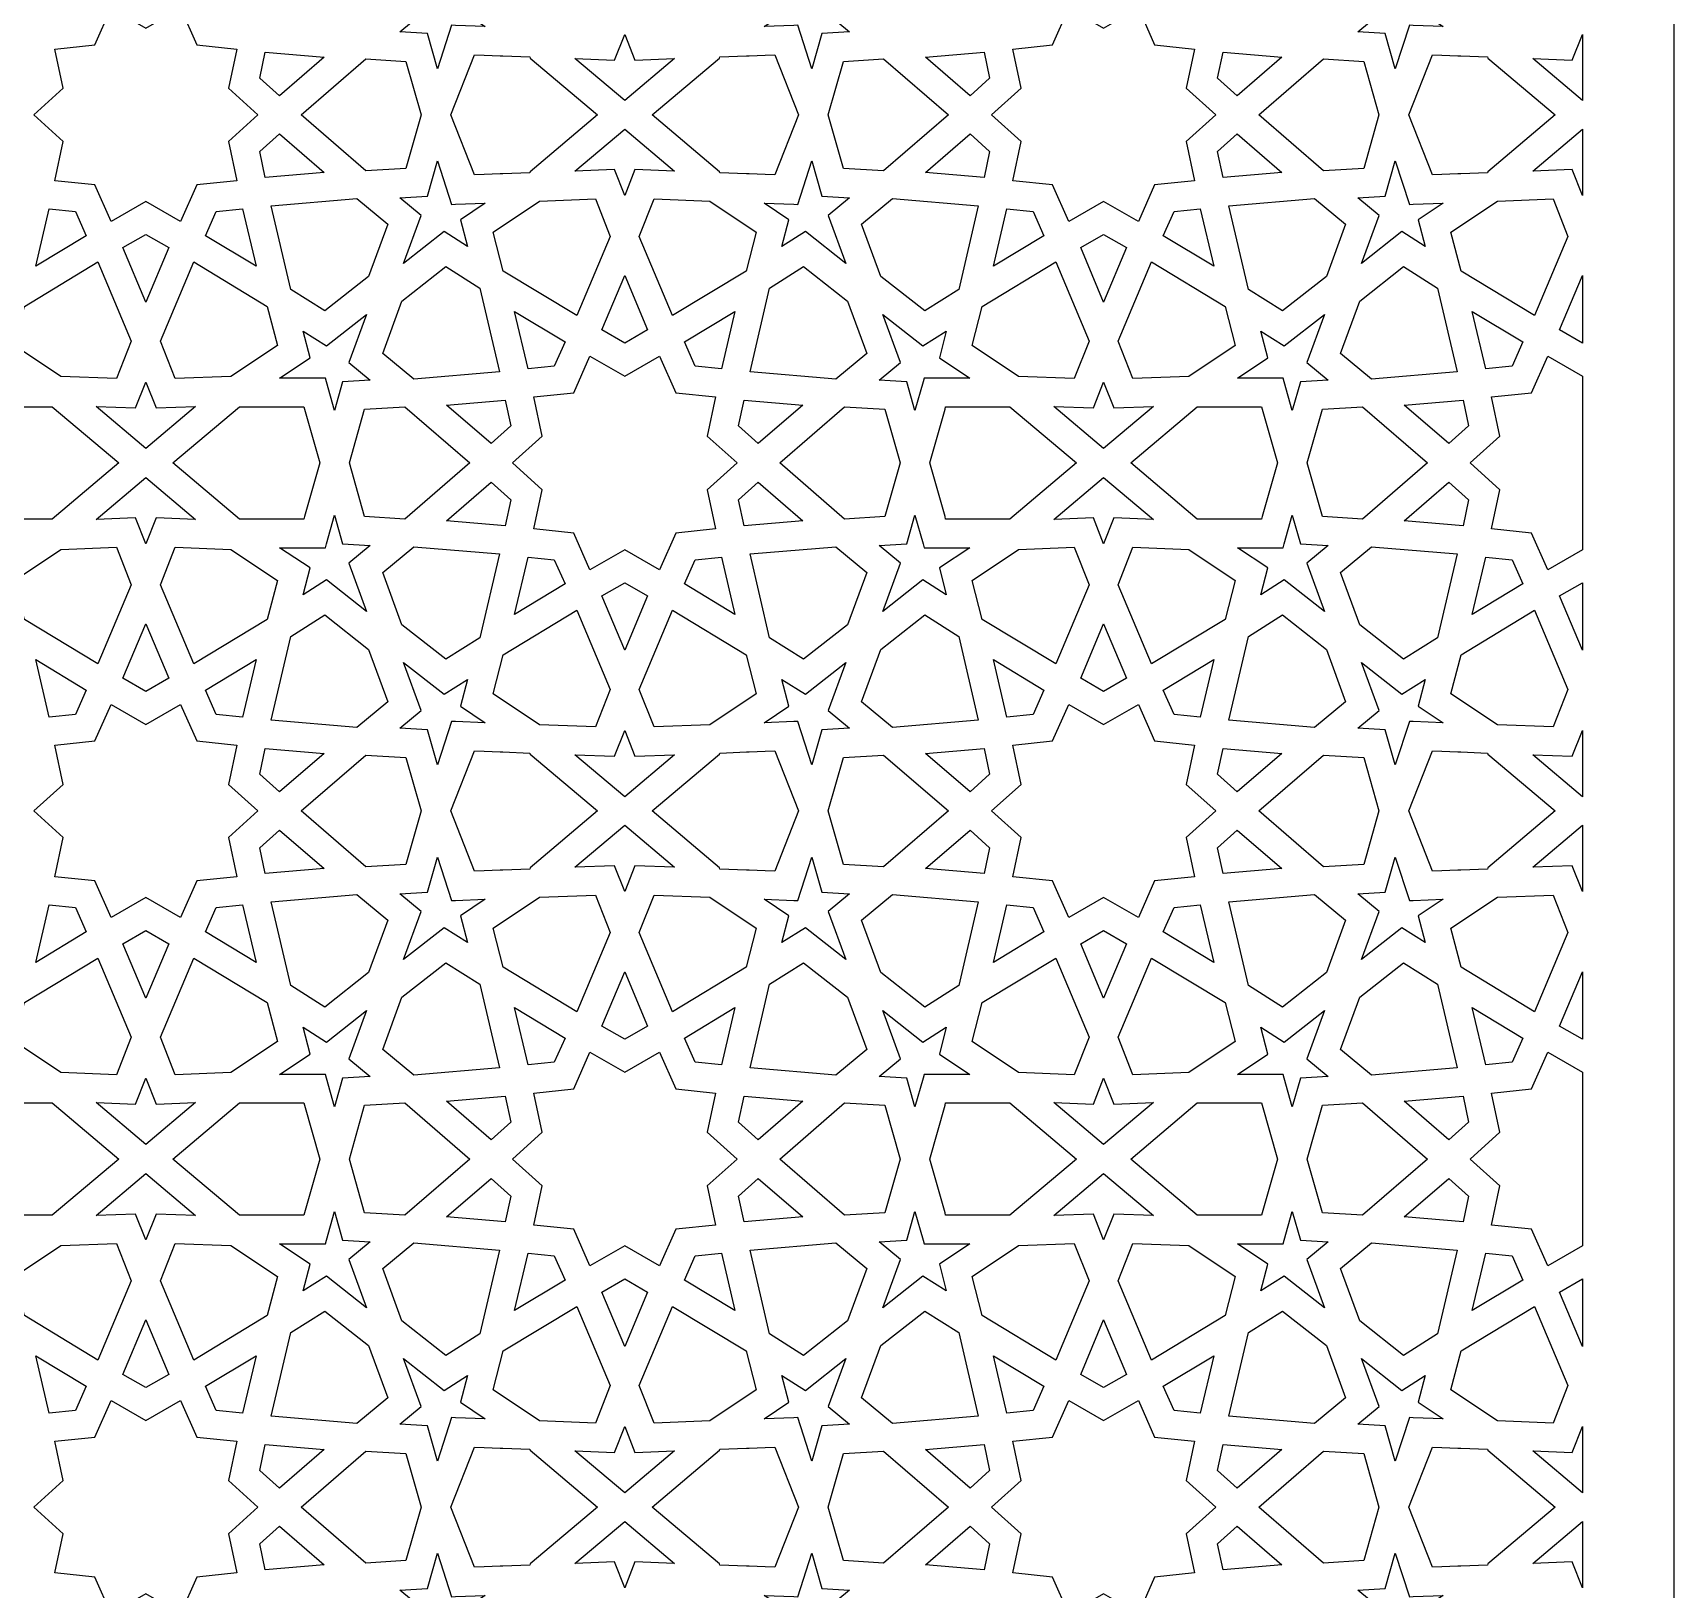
# Model space of a CAD drawing. Extents: x -500 to 500, y -1000 to 1000.
# Drawn here: x -37 to 500, y -27 to 482 of the extents above; entities that cross this region are included whole.
import ezdxf

# ---------------------------------------------------------------- set-up
doc = ezdxf.new("R2010")
doc.units = 0
doc.layers.add('PLAN_1', color=18, linetype='CONTINUOUS')

msp = doc.modelspace()

# ---------------------------------------------------------------- linework, layer by layer
at = {"layer": 'PLAN_1'}
for points in [[(-500, -1000), (500, -1000), (500, 1000), (-500, 1000)], [(97.57, 493.72), (105.21, 498.57), (102.95, 489.81), (111.04, 484.39), (101.31, 484.76), (100.04, 484.82), (95.41, 470.57), (92.16, 482.1), (83.13, 482.66), (90.11, 488.42), (84.34, 504.12)], [(223.23, 488.42), (230.21, 482.66), (221.17, 482.1), (217.93, 470.57), (213.29, 484.82), (212.02, 484.76), (202.29, 484.39), (210.38, 489.81), (208.12, 498.57), (215.76, 493.72), (228.99, 504.12)], [(410.91, 493.72), (418.55, 498.57), (416.29, 489.81), (424.38, 484.39), (414.65, 484.76), (413.37, 484.82), (408.74, 470.57), (405.5, 482.1), (396.46, 482.66), (403.44, 488.42), (397.67, 504.12)], [(-36.67, 455.51), (-27.02, 464.21), (-29.74, 477.04), (-16.7, 478.41), (-11.36, 490.39), (0, 483.84), (11.36, 490.39), (16.7, 478.41), (29.74, 477.04), (27.02, 464.21), (36.67, 455.51), (27.02, 446.81), (29.74, 433.98), (16.7, 432.61), (11.36, 420.63), (0, 427.19), (-11.36, 420.63), (-16.7, 432.61), (-29.74, 433.98), (-27.02, 446.81)], [(276.66, 455.51), (286.32, 464.21), (283.59, 477.04), (296.64, 478.41), (301.97, 490.39), (313.33, 483.84), (324.7, 490.39), (330.03, 478.41), (343.08, 477.04), (340.35, 464.21), (350.01, 455.51), (340.35, 446.81), (343.08, 433.98), (330.03, 432.61), (324.7, 420.63), (313.33, 427.19), (301.97, 420.63), (296.64, 432.61), (283.59, 433.98), (286.32, 446.81)], [(160, 473.44), (172.94, 473.93), (156.67, 460.18), (140.39, 473.93), (153.33, 473.44), (156.66, 481.86), (156.66, 481.86), (156.67, 481.86), (156.67, 481.86), (156.67, 481.86)], [(470, 460.18), (453.73, 473.93), (466.67, 473.44), (469.99, 481.86), (470, 481.86), (470, 481.86)], [(58.31, 474.38), (43.7, 461.76), (37.27, 467.55), (39.07, 476.01)], [(85.11, 473.01), (90.07, 455.51), (85.11, 438.01), (71.95, 437.2), (50.79, 455.51), (71.95, 473.83)], [(110.69, 475.05), (115.9, 474.86), (116.83, 474.86), (125.57, 474.49), (125.71, 474.11), (147.72, 455.51), (125.71, 436.91), (125.57, 436.53), (116.83, 436.17), (115.9, 436.17), (110.69, 435.97), (107.57, 435.85), (99.81, 455.51), (107.57, 475.17)], [(213.52, 455.51), (205.76, 435.85), (202.64, 435.97), (197.43, 436.17), (196.5, 436.17), (187.76, 436.53), (187.63, 436.91), (165.61, 455.51), (165.62, 455.51), (165.61, 455.51), (187.63, 474.11), (187.76, 474.49), (196.5, 474.86), (197.43, 474.86), (202.64, 475.05), (205.76, 475.17)], [(262.55, 455.51), (241.38, 437.2), (228.23, 438.01), (223.27, 455.51), (228.23, 473.01), (241.38, 473.83)], [(276.06, 467.55), (269.63, 461.76), (255.02, 474.38), (274.26, 476.01)], [(371.64, 474.38), (357.04, 461.76), (350.61, 467.55), (352.41, 476.01)], [(398.44, 473.01), (403.4, 455.51), (398.44, 438.01), (385.29, 437.2), (364.12, 455.51), (385.29, 473.83)], [(424.02, 475.05), (429.23, 474.86), (430.17, 474.86), (438.9, 474.49), (439.04, 474.11), (461.05, 455.51), (439.04, 436.91), (438.9, 436.53), (430.17, 436.17), (429.23, 436.17), (424.02, 435.97), (420.9, 435.85), (413.14, 455.51), (420.9, 475.17)], [(58.31, 436.64), (39.07, 435.02), (37.27, 443.48), (43.7, 449.27)], [(172.94, 437.1), (160, 437.59), (156.67, 429.16), (156.67, 429.17), (156.67, 429.16), (156.66, 429.17), (156.66, 429.16), (153.33, 437.59), (140.39, 437.1), (156.67, 450.84)], [(276.06, 443.48), (274.26, 435.02), (255.02, 436.64), (269.63, 449.27)], [(371.64, 436.64), (352.41, 435.02), (350.61, 443.48), (357.04, 449.27)], [(470, 429.16), (470, 429.17), (469.99, 429.16), (466.67, 437.59), (453.73, 437.1), (470, 450.84)], [(100.04, 426.2), (101.31, 426.27), (111.04, 426.64), (102.95, 421.22), (105.21, 412.45), (97.57, 417.31), (84.34, 406.9), (90.11, 422.6), (83.13, 428.37), (92.16, 428.93), (95.41, 440.45)], [(221.17, 428.93), (230.21, 428.37), (223.23, 422.6), (228.99, 406.9), (215.76, 417.31), (208.12, 412.45), (210.38, 421.22), (202.29, 426.64), (212.02, 426.27), (213.29, 426.2), (217.93, 440.45)], [(413.37, 426.2), (414.65, 426.27), (424.38, 426.64), (416.29, 421.22), (418.55, 412.45), (410.91, 417.31), (397.67, 406.9), (403.44, 422.6), (396.46, 428.37), (405.5, 428.93), (408.74, 440.45)], [(-23.04, 423.89), (-19.52, 415.98), (-36.04, 405.99), (-31.64, 424.79)], [(36.04, 405.99), (19.52, 415.98), (23.04, 423.89), (31.64, 424.79)], [(79.18, 419.79), (72.89, 402.64), (58.52, 391.35), (47.4, 398.42), (41.02, 425.79), (69.02, 428.18)], [(151.92, 415.75), (141, 389.85), (116.94, 404.38), (113.65, 417.14), (128.83, 427.31), (147.08, 428)], [(184.51, 427.31), (199.68, 417.14), (196.39, 404.38), (172.34, 389.85), (161.41, 415.75), (166.25, 428)], [(272.32, 425.79), (265.93, 398.42), (254.81, 391.35), (240.45, 402.64), (234.15, 419.79), (244.31, 428.18)], [(290.3, 423.89), (293.81, 415.98), (277.29, 405.99), (281.69, 424.79)], [(349.37, 405.99), (332.85, 415.98), (336.37, 423.89), (344.98, 424.79)], [(392.52, 419.79), (386.22, 402.64), (371.86, 391.35), (360.74, 398.42), (354.35, 425.79), (382.36, 428.18)], [(465.25, 415.75), (454.33, 389.85), (430.27, 404.38), (426.98, 417.14), (442.16, 427.31), (460.41, 428)], [(7.5, 412.08), (0.01, 394.28), (0, 394.29), (-0.01, 394.28), (-7.5, 412.08), (0, 416.4)], [(320.83, 412.08), (313.34, 394.28), (313.33, 394.29), (313.33, 394.28), (305.84, 412.08), (313.33, 416.4)], [(-4.75, 381.48), (-9.59, 369.22), (-27.84, 369.91), (-43.02, 380.08), (-39.73, 392.85), (-15.67, 407.38)], [(39.73, 392.85), (43.02, 380.08), (27.84, 369.91), (9.59, 369.22), (4.75, 381.48), (15.67, 407.38)], [(109.27, 398.8), (115.65, 371.43), (87.65, 369.05), (77.48, 377.44), (83.78, 394.59), (98.15, 405.88)], [(164.16, 385.15), (156.67, 380.82), (156.67, 380.82), (156.66, 380.82), (149.17, 385.15), (156.66, 402.94), (156.67, 402.94), (156.67, 402.94)], [(229.55, 394.59), (235.85, 377.44), (225.69, 369.05), (197.68, 371.43), (204.07, 398.8), (215.19, 405.88)], [(308.59, 381.48), (303.75, 369.22), (285.49, 369.91), (270.32, 380.08), (273.6, 392.85), (297.66, 407.38)], [(353.06, 392.85), (356.35, 380.08), (341.18, 369.91), (322.92, 369.22), (318.08, 381.48), (329, 407.38)], [(422.6, 398.8), (428.99, 371.43), (400.98, 369.05), (390.82, 377.44), (397.12, 394.59), (411.48, 405.88)], [(470, 402.94), (470, 380.82), (470, 380.82), (462.5, 385.15), (470, 402.94)], [(66.44, 374.45), (73.42, 368.69), (64.38, 368.13), (61.73, 358.76), (59.07, 368.13), (58.74, 369.36), (43.76, 369.36), (53.71, 376.01), (51.45, 384.78), (59.09, 379.92), (72.24, 390.25)], [(137.15, 381.24), (133.63, 373.34), (125.03, 372.43), (120.63, 391.23)], [(188.31, 372.43), (179.7, 373.34), (176.19, 381.24), (192.71, 391.23)], [(254.24, 379.92), (261.88, 384.78), (259.62, 376.01), (269.58, 369.36), (254.59, 369.36), (254.26, 368.13), (251.61, 358.76), (248.95, 368.13), (239.92, 368.69), (246.9, 374.45), (241.09, 390.25)], [(379.77, 374.45), (386.75, 368.69), (377.72, 368.13), (375.06, 358.76), (372.4, 368.13), (372.07, 369.36), (357.09, 369.36), (367.05, 376.01), (364.79, 384.78), (372.43, 379.92), (385.58, 390.25)], [(450.48, 381.24), (446.96, 373.34), (438.36, 372.43), (433.96, 391.23)], [(173.36, 364.62), (186.41, 363.24), (183.68, 350.42), (193.43, 341.64), (193.43, 341.64), (193.43, 341.63), (193.43, 341.63), (193.43, 341.63), (183.68, 332.85), (186.41, 320.02), (173.36, 318.65), (168.03, 306.67), (156.67, 313.23), (156.67, 313.23), (156.66, 313.23), (145.3, 306.67), (139.97, 318.65), (126.93, 320.02), (129.65, 332.85), (119.91, 341.63), (119.91, 341.63), (119.91, 341.63), (119.91, 341.64), (119.91, 341.64), (129.65, 350.42), (126.93, 363.24), (139.97, 364.62), (145.3, 376.6), (156.66, 370.04), (156.67, 370.04), (156.67, 370.04), (168.03, 376.6)], [(470, 370.04), (470, 370.04), (470, 313.23), (470, 313.23), (458.64, 306.67), (453.3, 318.65), (440.26, 320.02), (442.99, 332.85), (433.24, 341.63), (433.24, 341.63), (433.24, 341.63), (433.24, 341.64), (433.24, 341.64), (442.99, 350.42), (440.26, 363.24), (453.3, 364.62), (458.64, 376.6)], [(3.34, 359.64), (16.28, 360.13), (0.01, 346.39), (0.01, 346.39), (0.01, 346.39), (0, 346.39), (0, 346.39), (0, 346.39), (-0.01, 346.39), (-0.01, 346.39), (-0.01, 346.39), (-16.28, 360.13), (-3.34, 359.64), (-0.01, 368.06), (-0.01, 368.06), (0, 368.06), (0.01, 368.06), (0.01, 368.06)], [(316.67, 359.64), (329.61, 360.13), (313.34, 346.39), (313.34, 346.39), (313.34, 346.39), (313.34, 346.39), (313.33, 346.39), (313.33, 346.39), (313.33, 346.39), (313.33, 346.39), (313.32, 346.39), (297.06, 360.13), (310, 359.64), (313.33, 368.06), (313.33, 368.06), (313.33, 368.06), (313.34, 368.06), (313.34, 368.06)], [(-8.86, 341.63), (-30.63, 323.24), (-51.67, 323.24), (-51.89, 324.06), (-56.87, 341.63), (-51.89, 359.21), (-51.67, 360.03), (-30.63, 360.03)], [(51.67, 360.03), (51.89, 359.21), (56.87, 341.63), (51.89, 324.06), (51.67, 323.24), (30.63, 323.24), (8.86, 341.63), (30.63, 360.03)], [(105.97, 341.63), (84.72, 323.24), (71.56, 324.06), (66.58, 341.63), (71.56, 359.21), (84.72, 360.03)], [(119.4, 353.75), (112.97, 347.96), (98.36, 360.58), (117.6, 362.21)], [(214.98, 360.58), (200.37, 347.96), (193.94, 353.75), (195.74, 362.21)], [(241.77, 359.21), (246.75, 341.63), (241.77, 324.06), (228.62, 323.24), (207.36, 341.63), (228.62, 360.03)], [(304.47, 341.63), (282.7, 323.24), (261.66, 323.24), (261.45, 324.06), (256.46, 341.63), (261.45, 359.21), (261.66, 360.03), (282.7, 360.03)], [(365, 360.03), (365.22, 359.21), (370.21, 341.63), (365.22, 324.06), (365, 323.24), (343.97, 323.24), (322.19, 341.63), (343.97, 360.03)], [(419.31, 341.63), (398.05, 323.24), (384.9, 324.06), (379.91, 341.63), (384.9, 359.21), (398.05, 360.03)], [(432.73, 353.75), (426.3, 347.96), (411.69, 360.58), (430.93, 362.21)], [(16.28, 323.14), (3.34, 323.63), (0.01, 315.21), (0.01, 315.21), (0, 315.21), (-0.01, 315.21), (-0.01, 315.21), (-3.34, 323.63), (-16.28, 323.14), (-0.01, 336.88), (-0.01, 336.88), (-0.01, 336.88), (0, 336.88), (0, 336.88), (0, 336.88), (0.01, 336.88), (0.01, 336.88), (0.01, 336.88)], [(119.4, 329.52), (117.6, 321.06), (98.36, 322.69), (112.97, 335.31)], [(214.98, 322.69), (195.74, 321.06), (193.94, 329.52), (200.37, 335.31)], [(329.61, 323.14), (316.67, 323.63), (313.34, 315.21), (313.34, 315.21), (313.33, 315.21), (313.33, 315.21), (313.33, 315.21), (310, 323.63), (297.06, 323.14), (313.32, 336.88), (313.33, 336.88), (313.33, 336.88), (313.33, 336.88), (313.33, 336.88), (313.34, 336.88), (313.34, 336.88), (313.34, 336.88), (313.34, 336.88)], [(432.73, 329.52), (430.93, 321.06), (411.69, 322.69), (426.3, 335.31)], [(64.38, 315.14), (73.42, 314.58), (66.44, 308.82), (72.24, 293.02), (59.09, 303.35), (51.45, 298.49), (53.71, 307.26), (43.76, 313.91), (58.74, 313.91), (59.07, 315.14), (61.73, 324.51)], [(254.26, 315.14), (254.59, 313.91), (269.58, 313.91), (259.62, 307.26), (261.88, 298.49), (254.24, 303.35), (241.09, 293.02), (246.9, 308.82), (239.92, 314.58), (248.95, 315.14), (251.61, 324.51)], [(377.72, 315.14), (386.75, 314.58), (379.77, 308.82), (385.58, 293.02), (372.43, 303.35), (364.79, 298.49), (367.05, 307.26), (357.09, 313.91), (372.07, 313.91), (372.4, 315.14), (375.06, 324.51)], [(-4.75, 301.79), (-15.67, 275.89), (-39.73, 290.42), (-43.02, 303.18), (-27.84, 313.35), (-9.59, 314.05)], [(27.84, 313.35), (43.02, 303.18), (39.73, 290.42), (15.67, 275.89), (4.75, 301.79), (9.59, 314.05)], [(115.65, 311.84), (109.27, 284.46), (98.15, 277.39), (83.78, 288.68), (77.48, 305.83), (87.65, 314.22)], [(235.85, 305.83), (229.55, 288.68), (215.19, 277.39), (204.07, 284.46), (197.68, 311.84), (225.69, 314.22)], [(308.59, 301.79), (297.66, 275.89), (273.6, 290.42), (270.32, 303.18), (285.49, 313.35), (303.75, 314.05)], [(341.18, 313.35), (356.35, 303.18), (353.06, 290.42), (329, 275.89), (318.08, 301.79), (322.92, 314.05)], [(428.99, 311.84), (422.6, 284.46), (411.48, 277.39), (397.12, 288.68), (390.82, 305.83), (400.98, 314.22)], [(133.63, 309.93), (137.15, 302.03), (120.63, 292.03), (125.03, 310.83)], [(192.71, 292.03), (176.19, 302.03), (179.7, 309.93), (188.31, 310.83)], [(446.96, 309.93), (450.48, 302.03), (433.96, 292.03), (438.36, 310.83)], [(164.16, 298.12), (156.67, 280.33), (156.67, 280.33), (156.66, 280.33), (149.17, 298.12), (156.66, 302.45), (156.67, 302.45), (156.67, 302.45)], [(470, 302.45), (470, 280.33), (470, 280.33), (462.5, 298.12), (470, 302.45)], [(72.89, 280.63), (79.18, 263.48), (69.02, 255.09), (41.02, 257.48), (47.4, 284.85), (58.52, 291.92)], [(151.92, 267.52), (147.08, 255.26), (128.83, 255.96), (113.65, 266.13), (116.94, 278.89), (141, 293.42)], [(196.39, 278.89), (199.68, 266.13), (184.51, 255.96), (166.25, 255.26), (161.41, 267.52), (172.34, 293.42)], [(265.93, 284.85), (272.32, 257.48), (244.31, 255.09), (234.15, 263.48), (240.45, 280.63), (254.81, 291.92)], [(386.22, 280.63), (392.52, 263.48), (382.36, 255.09), (354.35, 257.48), (360.74, 284.85), (371.86, 291.92)], [(465.25, 267.52), (460.41, 255.26), (442.16, 255.96), (426.98, 266.13), (430.27, 278.89), (454.33, 293.42)], [(7.5, 271.19), (0, 266.86), (-7.5, 271.19), (-0.01, 288.98), (0, 288.98), (0.01, 288.98)], [(320.83, 271.19), (313.33, 266.86), (305.84, 271.19), (313.33, 288.98), (313.33, 288.98), (313.34, 288.98)], [(-19.52, 267.28), (-23.04, 259.38), (-31.64, 258.48), (-36.04, 277.28)], [(31.64, 258.48), (23.04, 259.38), (19.52, 267.28), (36.04, 277.28)], [(97.57, 265.96), (105.21, 270.82), (102.95, 262.05), (111.04, 256.63), (101.31, 257), (100.04, 257.07), (95.41, 242.82), (92.16, 254.34), (83.13, 254.9), (90.11, 260.67), (84.34, 276.36)], [(223.23, 260.67), (230.21, 254.9), (221.17, 254.34), (217.93, 242.82), (213.29, 257.07), (212.02, 257), (202.29, 256.63), (210.38, 262.05), (208.12, 270.82), (215.76, 265.96), (228.99, 276.36)], [(293.81, 267.28), (290.3, 259.38), (281.69, 258.48), (277.29, 277.28)], [(344.98, 258.48), (336.37, 259.38), (332.85, 267.28), (349.37, 277.28)], [(410.91, 265.96), (418.55, 270.82), (416.29, 262.05), (424.38, 256.63), (414.65, 257), (413.37, 257.07), (408.74, 242.82), (405.5, 254.34), (396.46, 254.9), (403.44, 260.67), (397.67, 276.36)], [(-36.67, 227.76), (-27.02, 236.46), (-29.74, 249.29), (-16.7, 250.66), (-11.36, 262.64), (0, 256.08), (11.36, 262.64), (16.7, 250.66), (29.74, 249.29), (27.02, 236.46), (36.67, 227.76), (27.02, 219.06), (29.74, 206.23), (16.7, 204.86), (11.36, 192.87), (0, 199.43), (-11.36, 192.87), (-16.7, 204.86), (-29.74, 206.23), (-27.02, 219.06)], [(276.66, 227.76), (286.32, 236.46), (283.59, 249.29), (296.64, 250.66), (301.97, 262.64), (313.33, 256.08), (324.7, 262.64), (330.03, 250.66), (343.08, 249.29), (340.35, 236.46), (350.01, 227.76), (340.35, 219.06), (343.08, 206.23), (330.03, 204.86), (324.7, 192.87), (313.33, 199.43), (301.97, 192.87), (296.64, 204.86), (283.59, 206.23), (286.32, 219.06)], [(160, 245.68), (172.94, 246.17), (156.67, 232.43), (140.39, 246.17), (153.33, 245.68), (156.66, 254.1), (156.66, 254.1), (156.67, 254.1), (156.67, 254.1), (156.67, 254.1)], [(470, 232.43), (453.73, 246.17), (466.67, 245.68), (469.99, 254.1), (470, 254.1), (470, 254.1)], [(58.31, 246.62), (43.7, 234), (37.27, 239.79), (39.07, 248.25)], [(110.69, 247.3), (115.9, 247.1), (116.83, 247.1), (125.57, 246.73), (125.71, 246.36), (147.72, 227.76), (125.71, 209.16), (125.57, 208.78), (116.83, 208.41), (115.9, 208.41), (110.69, 208.21), (107.57, 208.1), (99.81, 227.76), (107.57, 247.42)], [(213.52, 227.76), (205.76, 208.1), (202.64, 208.21), (197.43, 208.41), (196.5, 208.41), (187.76, 208.78), (187.63, 209.16), (165.61, 227.76), (165.62, 227.76), (165.61, 227.76), (187.63, 246.36), (187.76, 246.73), (196.5, 247.1), (197.43, 247.1), (202.64, 247.3), (205.76, 247.42)], [(276.06, 239.79), (269.63, 234), (255.02, 246.62), (274.26, 248.25)], [(371.64, 246.62), (357.04, 234), (350.61, 239.79), (352.41, 248.25)], [(424.02, 247.3), (429.23, 247.1), (430.17, 247.1), (438.9, 246.73), (439.04, 246.36), (461.05, 227.76), (439.04, 209.16), (438.9, 208.78), (430.17, 208.41), (429.23, 208.41), (424.02, 208.21), (420.9, 208.1), (413.14, 227.76), (420.9, 247.42)], [(85.11, 245.26), (90.07, 227.76), (85.11, 210.26), (71.95, 209.44), (50.79, 227.76), (71.95, 246.07)], [(262.55, 227.76), (241.38, 209.44), (228.23, 210.26), (223.27, 227.76), (228.23, 245.26), (241.38, 246.07)], [(398.44, 245.26), (403.4, 227.76), (398.44, 210.26), (385.29, 209.44), (364.12, 227.76), (385.29, 246.07)], [(58.31, 208.89), (39.07, 207.26), (37.27, 215.72), (43.7, 221.51)], [(172.94, 209.34), (160, 209.83), (156.67, 201.41), (156.67, 201.41), (156.67, 201.41), (156.66, 201.41), (156.66, 201.41), (153.33, 209.83), (140.39, 209.34), (156.67, 223.09)], [(276.06, 215.72), (274.26, 207.26), (255.02, 208.89), (269.63, 221.51)], [(371.64, 208.89), (352.41, 207.26), (350.61, 215.72), (357.04, 221.51)], [(470, 201.41), (470, 201.41), (469.99, 201.41), (466.67, 209.83), (453.73, 209.34), (470, 223.09)], [(100.04, 198.45), (101.31, 198.51), (111.04, 198.88), (102.95, 193.46), (105.21, 184.69), (97.57, 189.55), (84.34, 179.15), (90.11, 194.85), (83.13, 200.61), (92.16, 201.17), (95.41, 212.7)], [(221.17, 201.17), (230.21, 200.61), (223.23, 194.85), (228.99, 179.15), (215.76, 189.55), (208.12, 184.69), (210.38, 193.46), (202.29, 198.88), (212.02, 198.51), (213.29, 198.45), (217.93, 212.7)], [(413.37, 198.45), (414.65, 198.51), (424.38, 198.88), (416.29, 193.46), (418.55, 184.69), (410.91, 189.55), (397.67, 179.15), (403.44, 194.85), (396.46, 200.61), (405.5, 201.17), (408.74, 212.7)], [(79.18, 192.03), (72.89, 174.88), (58.52, 163.59), (47.4, 170.66), (41.02, 198.04), (69.02, 200.42)], [(151.92, 187.99), (141, 162.09), (116.94, 176.62), (113.65, 189.39), (128.83, 199.56), (147.08, 200.25)], [(184.51, 199.56), (199.68, 189.39), (196.39, 176.62), (172.34, 162.09), (161.41, 187.99), (166.25, 200.25)], [(272.32, 198.04), (265.93, 170.66), (254.81, 163.59), (240.45, 174.88), (234.15, 192.03), (244.31, 200.42)], [(392.52, 192.03), (386.22, 174.88), (371.86, 163.59), (360.74, 170.66), (354.35, 198.04), (382.36, 200.42)], [(465.25, 187.99), (454.33, 162.09), (430.27, 176.62), (426.98, 189.39), (442.16, 199.56), (460.41, 200.25)], [(-23.04, 196.13), (-19.52, 188.23), (-36.04, 178.24), (-31.64, 197.03)], [(36.04, 178.24), (19.52, 188.23), (23.04, 196.13), (31.64, 197.03)], [(290.3, 196.13), (293.81, 188.23), (277.29, 178.24), (281.69, 197.03)], [(349.37, 178.24), (332.85, 188.23), (336.37, 196.13), (344.98, 197.03)], [(7.5, 184.32), (0.01, 166.53), (0, 166.53), (-0.01, 166.53), (-7.5, 184.32), (0, 188.65)], [(320.83, 184.32), (313.34, 166.53), (313.33, 166.53), (313.33, 166.53), (305.84, 184.32), (313.33, 188.65)], [(-4.75, 153.72), (-9.59, 141.47), (-27.84, 142.16), (-43.02, 152.33), (-39.73, 165.09), (-15.67, 179.62)], [(39.73, 165.09), (43.02, 152.33), (27.84, 142.16), (9.59, 141.47), (4.75, 153.72), (15.67, 179.62)], [(109.27, 171.05), (115.65, 143.68), (87.65, 141.29), (77.48, 149.68), (83.78, 166.83), (98.15, 178.12)], [(229.55, 166.83), (235.85, 149.68), (225.69, 141.29), (197.68, 143.68), (204.07, 171.05), (215.19, 178.12)], [(308.59, 153.72), (303.75, 141.47), (285.49, 142.16), (270.32, 152.33), (273.6, 165.09), (297.66, 179.62)], [(353.06, 165.09), (356.35, 152.33), (341.18, 142.16), (322.92, 141.47), (318.08, 153.72), (329, 179.62)], [(422.6, 171.05), (428.99, 143.68), (400.98, 141.29), (390.82, 149.68), (397.12, 166.83), (411.48, 178.12)], [(164.16, 157.39), (156.67, 153.07), (156.67, 153.07), (156.66, 153.07), (149.17, 157.39), (156.66, 175.19), (156.67, 175.18), (156.67, 175.19)], [(470, 175.18), (470, 153.07), (470, 153.07), (462.5, 157.39), (470, 175.19)], [(66.44, 146.69), (73.42, 140.93), (64.38, 140.37), (61.73, 131), (59.07, 140.37), (58.74, 141.6), (43.76, 141.6), (53.71, 148.25), (51.45, 157.02), (59.09, 152.16), (72.24, 162.5)], [(137.15, 153.48), (133.63, 145.58), (125.03, 144.68), (120.63, 163.48)], [(188.31, 144.68), (179.7, 145.58), (176.19, 153.48), (192.71, 163.48)], [(254.24, 152.16), (261.88, 157.02), (259.62, 148.25), (269.58, 141.6), (254.59, 141.6), (254.26, 140.37), (251.61, 131), (248.95, 140.37), (239.92, 140.93), (246.9, 146.69), (241.09, 162.5)], [(379.77, 146.69), (386.75, 140.93), (377.72, 140.37), (375.06, 131), (372.4, 140.37), (372.07, 141.6), (357.09, 141.6), (367.05, 148.25), (364.79, 157.02), (372.43, 152.16), (385.58, 162.5)], [(450.48, 153.48), (446.96, 145.58), (438.36, 144.68), (433.96, 163.48)], [(173.36, 136.86), (186.41, 135.49), (183.68, 122.66), (193.43, 113.88), (193.43, 113.88), (193.43, 113.88), (193.43, 113.88), (193.43, 113.87), (183.68, 105.1), (186.41, 92.27), (173.36, 90.9), (168.03, 78.92), (156.67, 85.47), (156.67, 85.47), (156.66, 85.47), (145.3, 78.92), (139.97, 90.9), (126.93, 92.27), (129.65, 105.1), (119.91, 113.87), (119.91, 113.88), (119.91, 113.88), (119.91, 113.88), (119.91, 113.88), (129.65, 122.66), (126.93, 135.49), (139.97, 136.86), (145.3, 148.84), (156.66, 142.28), (156.67, 142.28), (156.67, 142.28), (168.03, 148.84)], [(470, 142.28), (470, 142.28), (470, 85.47), (470, 85.47), (458.64, 78.92), (453.3, 90.9), (440.26, 92.27), (442.99, 105.1), (433.24, 113.87), (433.24, 113.88), (433.24, 113.88), (433.24, 113.88), (433.24, 113.88), (442.99, 122.66), (440.26, 135.49), (453.3, 136.86), (458.64, 148.84)], [(3.34, 131.88), (16.28, 132.37), (0.01, 118.63), (0.01, 118.63), (0.01, 118.63), (0, 118.63), (0, 118.63), (0, 118.63), (-0.01, 118.63), (-0.01, 118.63), (-0.01, 118.63), (-16.28, 132.37), (-3.34, 131.88), (-0.01, 140.3), (-0.01, 140.3), (0, 140.3), (0.01, 140.3), (0.01, 140.3)], [(316.67, 131.88), (329.61, 132.37), (313.34, 118.63), (313.34, 118.63), (313.34, 118.63), (313.34, 118.63), (313.33, 118.63), (313.33, 118.63), (313.33, 118.63), (313.33, 118.63), (313.32, 118.63), (297.06, 132.37), (310, 131.88), (313.33, 140.3), (313.33, 140.3), (313.33, 140.3), (313.34, 140.3), (313.34, 140.3)], [(119.4, 125.99), (112.97, 120.2), (98.36, 132.83), (117.6, 134.45)], [(214.98, 132.83), (200.37, 120.2), (193.94, 125.99), (195.74, 134.45)], [(432.73, 125.99), (426.3, 120.2), (411.69, 132.83), (430.93, 134.45)], [(-8.86, 113.88), (-30.63, 95.48), (-51.67, 95.48), (-51.89, 96.3), (-56.87, 113.88), (-51.89, 131.46), (-51.67, 132.27), (-30.63, 132.27)], [(51.67, 132.27), (51.89, 131.46), (56.87, 113.88), (51.89, 96.3), (51.67, 95.48), (30.63, 95.48), (8.86, 113.88), (30.63, 132.27)], [(105.97, 113.88), (84.72, 95.48), (71.56, 96.3), (66.58, 113.88), (71.56, 131.46), (84.72, 132.27)], [(241.77, 131.46), (246.75, 113.88), (241.77, 96.3), (228.62, 95.48), (207.36, 113.88), (228.62, 132.27)], [(304.47, 113.88), (282.7, 95.48), (261.66, 95.48), (261.45, 96.3), (256.46, 113.88), (261.45, 131.46), (261.66, 132.27), (282.7, 132.27)], [(365, 132.27), (365.22, 131.46), (370.21, 113.88), (365.22, 96.3), (365, 95.48), (343.97, 95.48), (322.19, 113.88), (343.97, 132.27)], [(419.31, 113.88), (398.05, 95.48), (384.9, 96.3), (379.91, 113.88), (384.9, 131.46), (398.05, 132.27)], [(16.28, 95.38), (3.34, 95.87), (0.01, 87.45), (0.01, 87.46), (0, 87.45), (-0.01, 87.46), (-0.01, 87.45), (-3.34, 95.87), (-16.28, 95.38), (-0.01, 109.12), (-0.01, 109.12), (-0.01, 109.12), (0, 109.12), (0, 109.12), (0, 109.12), (0.01, 109.12), (0.01, 109.12), (0.01, 109.12)], [(119.4, 101.77), (117.6, 93.3), (98.36, 94.93), (112.97, 107.55)], [(214.98, 94.93), (195.74, 93.3), (193.94, 101.77), (200.37, 107.55)], [(329.61, 95.38), (316.67, 95.87), (313.34, 87.45), (313.34, 87.46), (313.33, 87.45), (313.33, 87.46), (313.33, 87.45), (310, 95.87), (297.06, 95.38), (313.32, 109.12), (313.33, 109.12), (313.33, 109.12), (313.33, 109.12), (313.33, 109.12), (313.34, 109.12), (313.34, 109.12), (313.34, 109.12), (313.34, 109.12)], [(432.73, 101.77), (430.93, 93.3), (411.69, 94.93), (426.3, 107.55)], [(64.38, 87.39), (73.42, 86.83), (66.44, 81.06), (72.24, 65.26), (59.09, 75.6), (51.45, 70.74), (53.71, 79.5), (43.76, 86.15), (58.74, 86.15), (59.07, 87.39), (61.73, 96.75)], [(254.26, 87.39), (254.59, 86.15), (269.58, 86.15), (259.62, 79.5), (261.88, 70.74), (254.24, 75.6), (241.09, 65.26), (246.9, 81.06), (239.92, 86.83), (248.95, 87.39), (251.61, 96.75)], [(377.72, 87.39), (386.75, 86.83), (379.77, 81.06), (385.58, 65.26), (372.43, 75.6), (364.79, 70.74), (367.05, 79.5), (357.09, 86.15), (372.07, 86.15), (372.4, 87.39), (375.06, 96.75)], [(-4.75, 74.03), (-15.67, 48.13), (-39.73, 62.67), (-43.02, 75.43), (-27.84, 85.6), (-9.59, 86.29)], [(27.84, 85.6), (43.02, 75.43), (39.73, 62.67), (15.67, 48.13), (4.75, 74.03), (9.59, 86.29)], [(115.65, 84.08), (109.27, 56.71), (98.15, 49.64), (83.78, 60.92), (77.48, 78.07), (87.65, 86.46)], [(235.85, 78.07), (229.55, 60.92), (215.19, 49.64), (204.07, 56.71), (197.68, 84.08), (225.69, 86.46)], [(308.59, 74.03), (297.66, 48.13), (273.6, 62.67), (270.32, 75.43), (285.49, 85.6), (303.75, 86.29)], [(341.18, 85.6), (356.35, 75.43), (353.06, 62.67), (329, 48.13), (318.08, 74.03), (322.92, 86.29)], [(428.99, 84.08), (422.6, 56.71), (411.48, 49.64), (397.12, 60.92), (390.82, 78.07), (400.98, 86.46)], [(133.63, 82.17), (137.15, 74.27), (120.63, 64.28), (125.03, 83.08)], [(192.71, 64.28), (176.19, 74.27), (179.7, 82.17), (188.31, 83.08)], [(446.96, 82.17), (450.48, 74.27), (433.96, 64.28), (438.36, 83.08)], [(164.16, 70.36), (156.67, 52.57), (156.67, 52.58), (156.66, 52.57), (149.17, 70.36), (156.66, 74.69), (156.67, 74.69), (156.67, 74.69)], [(470, 74.69), (470, 52.58), (470, 52.57), (462.5, 70.36), (470, 74.69)], [(151.92, 39.77), (147.08, 27.51), (128.83, 28.2), (113.65, 38.37), (116.94, 51.13), (141, 65.67)], [(196.39, 51.13), (199.68, 38.37), (184.51, 28.2), (166.25, 27.51), (161.41, 39.77), (172.34, 65.67)], [(465.25, 39.77), (460.41, 27.51), (442.16, 28.2), (426.98, 38.37), (430.27, 51.13), (454.33, 65.67)], [(7.5, 43.43), (0, 39.11), (-7.5, 43.43), (-0.01, 61.23), (0, 61.22), (0.01, 61.23)], [(72.89, 52.87), (79.18, 35.73), (69.02, 27.34), (41.02, 29.72), (47.4, 57.09), (58.52, 64.16)], [(265.93, 57.09), (272.32, 29.72), (244.31, 27.34), (234.15, 35.73), (240.45, 52.87), (254.81, 64.16)], [(320.83, 43.43), (313.33, 39.11), (305.84, 43.43), (313.33, 61.23), (313.33, 61.22), (313.34, 61.23)], [(386.22, 52.87), (392.52, 35.73), (382.36, 27.34), (354.35, 29.72), (360.74, 57.09), (371.86, 64.16)], [(-19.52, 39.53), (-23.04, 31.63), (-31.64, 30.72), (-36.04, 49.52)], [(31.64, 30.72), (23.04, 31.63), (19.52, 39.53), (36.04, 49.52)], [(97.57, 38.2), (105.21, 43.06), (102.95, 34.3), (111.04, 28.87), (101.31, 29.24), (100.04, 29.31), (95.41, 15.06), (92.16, 26.59), (83.13, 27.15), (90.11, 32.91), (84.34, 48.61)], [(223.23, 32.91), (230.21, 27.15), (221.17, 26.59), (217.93, 15.06), (213.29, 29.31), (212.02, 29.24), (202.29, 28.87), (210.38, 34.3), (208.12, 43.06), (215.76, 38.2), (228.99, 48.61)], [(293.81, 39.53), (290.3, 31.63), (281.69, 30.72), (277.29, 49.52)], [(344.98, 30.72), (336.37, 31.63), (332.85, 39.53), (349.37, 49.52)], [(410.91, 38.2), (418.55, 43.06), (416.29, 34.3), (424.38, 28.87), (414.65, 29.24), (413.37, 29.31), (408.74, 15.06), (405.5, 26.59), (396.46, 27.15), (403.44, 32.91), (397.67, 48.61)], [(-36.67, 0), (-27.02, 8.7), (-29.74, 21.53), (-16.7, 22.9), (-11.36, 34.88), (0, 28.32), (11.36, 34.88), (16.7, 22.9), (29.74, 21.53), (27.02, 8.7), (36.67, 0), (27.02, -8.7), (29.74, -21.53), (16.7, -22.9), (11.36, -34.88), (0, -28.32), (-11.36, -34.88), (-16.7, -22.9), (-29.74, -21.53), (-27.02, -8.7)], [(276.66, 0), (286.32, 8.7), (283.59, 21.53), (296.64, 22.9), (301.97, 34.88), (313.33, 28.32), (324.7, 34.88), (330.03, 22.9), (343.08, 21.53), (340.35, 8.7), (350.01, 0), (340.35, -8.7), (343.08, -21.53), (330.03, -22.9), (324.7, -34.88), (313.33, -28.32), (301.97, -34.88), (296.64, -22.9), (283.59, -21.53), (286.32, -8.7)], [(160, 17.92), (172.94, 18.42), (156.67, 4.67), (140.39, 18.42), (153.33, 17.92), (156.66, 26.35), (156.66, 26.34), (156.67, 26.35), (156.67, 26.34), (156.67, 26.35)], [(470, 4.67), (453.73, 18.42), (466.67, 17.92), (469.99, 26.35), (470, 26.34), (470, 26.35)], [(58.31, 18.87), (43.7, 6.25), (37.27, 12.03), (39.07, 20.49)], [(85.11, 17.5), (90.07, 0), (85.11, -17.5), (71.95, -18.32), (50.79, 0), (71.95, 18.32)], [(110.69, 19.54), (115.9, 19.34), (116.83, 19.34), (125.57, 18.98), (125.71, 18.6), (147.72, 0), (125.71, -18.6), (125.57, -18.98), (116.83, -19.34), (115.9, -19.34), (110.69, -19.54), (107.57, -19.66), (99.81, 0), (107.57, 19.66)], [(213.52, 0), (205.76, -19.66), (202.64, -19.54), (197.43, -19.34), (196.5, -19.34), (187.76, -18.98), (187.63, -18.6), (165.61, 0), (165.62, 0), (165.61, 0), (187.63, 18.6), (187.76, 18.98), (196.5, 19.34), (197.43, 19.34), (202.64, 19.54), (205.76, 19.66)], [(262.55, 0), (241.38, -18.32), (228.23, -17.5), (223.27, 0), (228.23, 17.5), (241.38, 18.32)], [(276.06, 12.03), (269.63, 6.25), (255.02, 18.87), (274.26, 20.49)], [(371.64, 18.87), (357.04, 6.25), (350.61, 12.03), (352.41, 20.49)], [(398.44, 17.5), (403.4, 0), (398.44, -17.5), (385.29, -18.32), (364.12, 0), (385.29, 18.32)], [(424.02, 19.54), (429.23, 19.34), (430.17, 19.34), (438.9, 18.98), (439.04, 18.6), (461.05, 0), (439.04, -18.6), (438.9, -18.98), (430.17, -19.34), (429.23, -19.34), (424.02, -19.54), (420.9, -19.66), (413.14, 0), (420.9, 19.66)], [(172.94, -18.42), (160, -17.92), (156.67, -26.35), (156.67, -26.34), (156.67, -26.35), (156.66, -26.34), (156.66, -26.35), (153.33, -17.92), (140.39, -18.42), (156.67, -4.67)], [(470, -26.35), (470, -26.34), (469.99, -26.35), (466.67, -17.92), (453.73, -18.42), (470, -4.67)], [(58.31, -18.87), (39.07, -20.49), (37.27, -12.03), (43.7, -6.25)], [(276.06, -12.03), (274.26, -20.49), (255.02, -18.87), (269.63, -6.25)], [(371.64, -18.87), (352.41, -20.49), (350.61, -12.03), (357.04, -6.25)], [(100.04, -29.31), (101.31, -29.24), (111.04, -28.87), (102.95, -34.3), (105.21, -43.06), (97.57, -38.2), (84.34, -48.61), (90.11, -32.91), (83.13, -27.15), (92.16, -26.59), (95.41, -15.06)], [(221.17, -26.59), (230.21, -27.15), (223.23, -32.91), (228.99, -48.61), (215.76, -38.2), (208.12, -43.06), (210.38, -34.3), (202.29, -28.87), (212.02, -29.24), (213.29, -29.31), (217.93, -15.06)], [(413.37, -29.31), (414.65, -29.24), (424.38, -28.87), (416.29, -34.3), (418.55, -43.06), (410.91, -38.2), (397.67, -48.61), (403.44, -32.91), (396.46, -27.15), (405.5, -26.59), (408.74, -15.06)]]:
    msp.add_lwpolyline(points, close=True, dxfattribs=at)

doc.saveas('drawing.dxf')
